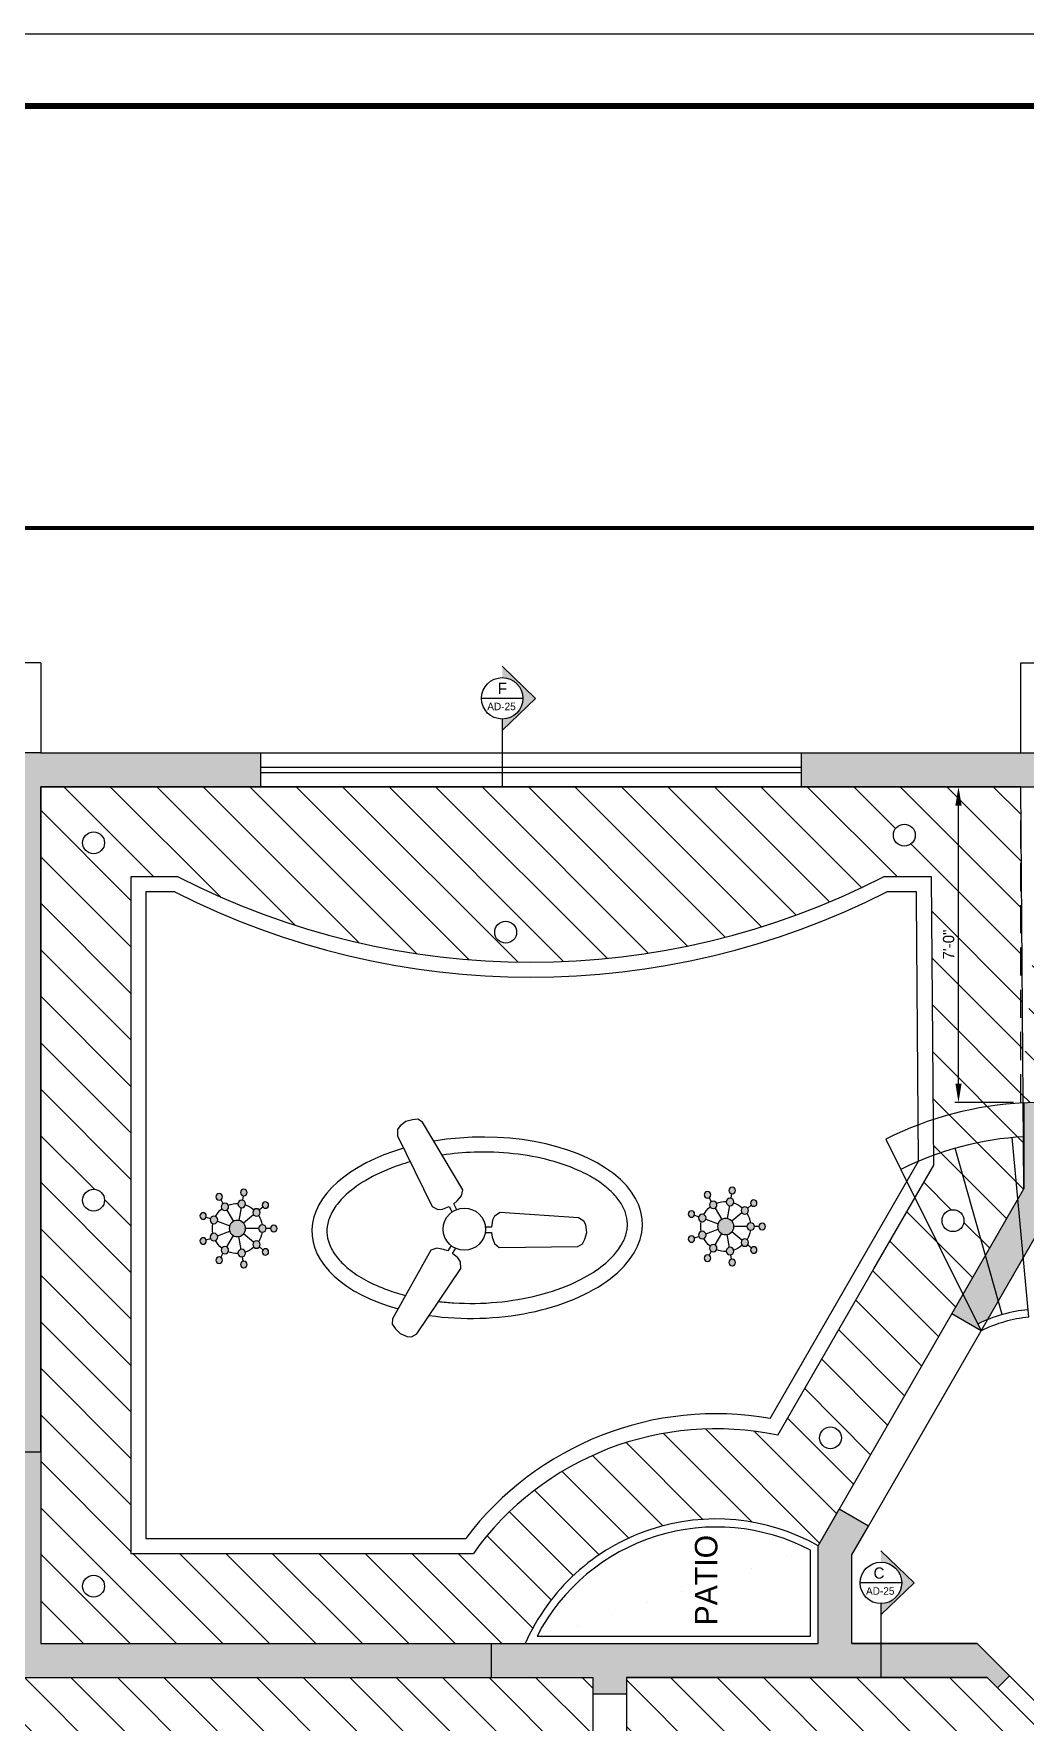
# Model space of a CAD drawing. Extents: x 10753 to 18704, y -5361 to 1140.
# Drawn here: x 13113.4 to 13377.5, y -234.4 to 214.9 of the extents above; entities that cross this region are included whole.
import ezdxf

# ---------------------------------------------------------------- set-up
doc = ezdxf.new("R2010")
doc.units = 0
doc.header["$LTSCALE"] = 30
doc.header["$MEASUREMENT"] = 0
doc.header["$PDMODE"] = 3
doc.linetypes.add('HIDDEN', pattern=[0.375, 0.25, -0.125])
doc.layers.get('0').update_dxf_attribs({"linetype": 'CONTINUOUS'})
doc.layers.get('DEFPOINTS').update_dxf_attribs({"linetype": 'CONTINUOUS'})
for name, color, linetype in [('ceiling layer', 200, 'CONTINUOUS'), ('CEILING SECTION', 33, 'CONTINUOUS'), ('CHANDLIER', 3, 'CONTINUOUS'), ('DIM', 6, 'CONTINUOUS'), ('DOOR', 4, 'CONTINUOUS'), ('DW', 60, 'CONTINUOUS'), ('FANS', 6, 'CONTINUOUS'), ('SEAL', 1, 'CONTINUOUS'), ('stairs terrace', 1, 'CONTINUOUS'), ('WALL', 2, 'CONTINUOUS'), ('Walls Hatch', 51, 'CONTINUOUS'), ('WINDOW', 5, 'CONTINUOUS'), ('WL', 9, 'CONTINUOUS')]:
    doc.layers.add(name, color=color, linetype=linetype)
doc.styles.add('EE', font='eurr____.ttf')
doc.styles.get("Standard").update_dxf_attribs({"font": 'stylu.ttf', "height": 3})
doc.dimstyles.new('D1', dxfattribs={"dimtxt": 6, "dimasz": 5, "dimexe": 1, "dimexo": 2, "dimgap": 1, "dimtad": 1, "dimdec": 4, "dimzin": 3, "dimdsep": 46, "dimlunit": 4, "dimtxsty": 'Standard', "dimcen": 3, "dimclrd": 7, "dimclre": 7, "dimclrt": 2, "dimadec": 0, "dimazin": 0, "dimtfac": 1, "dimtdec": 4, "dimtofl": 0, "dimtmove": 2, "dimatfit": 3, "dimfxl": 1, "dimfrac": 2, "dimtolj": 1, "dimtzin": 1, "dimarcsym": 0})
pattern_1 = [(135, (-10819.597, 295.757), (-6.1871843, -6.1871843), [])]

# ---------------------------------------------------------------- blocks, each defined once
blk = doc.blocks.new('*D429')
at = {"layer": 'DEFPOINTS', "color": 0, "transparency": 16777216}
for p in [(13359.69, 14.52), (13359.69, 14.52), (13376.3, -69.48)]:
    blk.add_point(p, dxfattribs=at)
at = {"layer": 'DIM', "color": 7, "lineweight": -2, "transparency": 16777216}
for p, q in [((13357.69, 14.52), (13358.69, 14.52)), ((13359.69, -64.48), (13359.69, 9.52)), ((13374.3, -69.48), (13358.69, -69.48))]:
    blk.add_line(p, q, dxfattribs=at)
at = {"layer": 'DIM', "color": 7, "transparency": 16777216}
for points in [[(13358.86, 9.52), (13360.53, 9.52), (13359.69, 14.52)], [(13358.86, -64.48), (13360.53, -64.48), (13359.69, -69.48)]]:
    blk.add_solid(points, dxfattribs=at)
at = {"layer": 'DIM', "color": 2, "transparency": 16777216, "insert": (13357.07, -27.48), "char_height": 3, "attachment_point": 5, "rotation": 90}
blk.add_mtext('\\A1;7\'-0"', dxfattribs=at)
blk = doc.blocks.new('WINDOW')
for p, q in [((12, 0), (0, 0)), ((12, -3.75), (0, -3.75)), ((12, -5.25), (0, -5.25)), ((12, -9), (0, -9))]:
    blk.add_line(p, q)
blk = doc.blocks.new('11PFAN01')
at = {"color": 0, "linetype": 'ByBlock'}
for p, q in [((-4.48, 16.8), (-5.46, 16.37)), ((-3.51, 16.82), (-4.48, 16.8)), ((-2.75, 16.71), (-3.51, 16.82)), ((-5.91, 15.96), (-6.12, 15.11)), ((-6.12, 15.11), (-3.7, 4.21)), ((-5.46, 16.37), (-5.91, 15.96)), ((-2.22, 16.16), (-2.75, 16.71)), ((1.1, 5.49), (-2.22, 16.16)), ((0.72, 4.68), (1.1, 5.49)), ((-3.7, 4.21), (-2.99, 3.61)), ((-2.99, 3.61), (-2.34, 3.48)), ((-2.34, 3.48), (-1.35, 3.61)), ((-1.35, 3.61), (-1.1, 2.73)), ((-0.62, 3.82), (-0.05, 4.13)), ((-0.38, 2.93), (-0.62, 3.82)), ((-0.05, 4.13), (0.72, 4.68)), ((4.18, 0.28), (3.8, -0.63)), ((4.62, 0.78), (4.18, 0.28)), ((5.49, 1.1), (4.62, 0.78)), ((16.15, -2.26), (5.49, 1.1)), ((-5.31, -1.8), (-12.89, -10)), ((-4.41, -1.72), (-5.31, -1.8)), ((-3.55, -2.11), (-4.41, -1.72)), ((-3, -2.45), (-3.55, -2.11)), ((-2.34, -1.8), (-3, -2.45)), ((-2.45, -2.98), (-1.82, -2.32)), ((2.73, -1.13), (3.62, -1.37)), ((3.8, -0.63), (2.92, -0.41)), ((3.62, -1.37), (3.6, -2.02)), ((3.6, -2.02), (3.69, -2.96)), ((16.78, -2.86), (16.15, -2.26)), ((-1.84, -3.76), (-2.45, -2.98)), ((-1.63, -4.39), (-1.84, -3.76)), ((-1.79, -5.31), (-1.63, -4.39)), ((3.69, -2.96), (4.21, -3.7)), ((4.21, -3.7), (15.11, -6.16)), ((16.32, -5.37), (16.79, -4.52)), ((16.9, -3.46), (16.78, -2.86)), ((16.79, -4.52), (16.9, -3.46)), ((-10.03, -12.86), (-1.79, -5.31)), ((15.11, -6.16), (15.85, -5.98)), ((15.85, -5.98), (16.32, -5.37)), ((-12.89, -10), (-13.1, -10.74)), ((-13.1, -10.74), (-12.81, -11.44)), ((-12.81, -11.44), (-12.31, -12.28)), ((-12.31, -12.28), (-11.45, -12.91)), ((-11.45, -12.91), (-10.87, -13.1)), ((-10.87, -13.1), (-10.03, -12.86))]:
    blk.add_line(p, q, dxfattribs=at)
blk.add_circle((0, 0), 3, dxfattribs=at)
blk = doc.blocks.new('CHAND')
h = blk.add_hatch(color=256)
h.paths.add_polyline_path([(-0.52, 5.79, 1), (0.52, 5.79, 1)])
h.paths.add_polyline_path([(-0.6, 3.96, 1), (0.6, 3.96, 1)])
h.paths.add_polyline_path([(-1.29, 0, 1), (1.29, 0, 1)])
h = blk.add_hatch(color=256)
h.paths.add_polyline_path([(4.24, 4.44, 1), (3.21, 4.44, 1)])
h.paths.add_polyline_path([(5.19, 1.01, 1), (6.22, 1.01, 1)])
h.paths.add_polyline_path([(4.5, -2.9, 1), (5.53, -2.9, 1)])
h.paths.add_polyline_path([(2.5, -5.44, 1), (1.46, -5.44, 1)])
h.paths.add_polyline_path([(-3.21, 4.44, 1), (-4.24, 4.44, 1)])
h.paths.add_polyline_path([(-6.22, 1.01, 1), (-5.19, 1.01, 1)])
h.paths.add_polyline_path([(-5.53, -2.9, 1), (-4.5, -2.9, 1)])
h.paths.add_polyline_path([(-2.5, -5.44, 1), (-1.46, -5.44, 1)])
h = blk.add_hatch(color=256)
h.paths.add_polyline_path([(3.14, 3.03, 1), (1.95, 3.03, 1)])
h.paths.add_polyline_path([(4.49, 0.69, 1), (3.3, 0.69, 1)])
h.paths.add_polyline_path([(4.02, -1.98, 1), (2.83, -1.98, 1)])
h.paths.add_polyline_path([(1.95, -3.72, 1), (0.76, -3.72, 1)])
h.paths.add_polyline_path([(-0.76, -3.72, 1), (-1.95, -3.72, 1)])
h.paths.add_polyline_path([(-2.83, -1.98, 1), (-4.02, -1.98, 1)])
h.paths.add_polyline_path([(-3.3, 0.69, 1), (-4.49, 0.69, 1)])
h.paths.add_polyline_path([(-1.95, 3.03, 1), (-3.14, 3.03, 1)])
for p, q in [((-3.39, 4.04), (-2.93, 3.49)), ((0, 5.28), (0, 4.55)), ((0, 3.36), (0, 1.29)), ((3.39, 4.04), (2.93, 3.49)), ((-5.19, 0.92), (-4.48, 0.79)), ((-3.31, 0.58), (-1.27, 0.22)), ((-2.16, 2.57), (-0.83, 0.99)), ((2.16, 2.57), (0.83, 0.99)), ((3.31, 0.58), (1.27, 0.22)), ((5.19, 0.92), (4.48, 0.79)), ((-4.57, -2.64), (-3.94, -2.28)), ((-2.91, -1.68), (-1.11, -0.64)), ((-1.15, -3.16), (-0.44, -1.21)), ((1.15, -3.16), (0.44, -1.21)), ((2.91, -1.68), (1.11, -0.64)), ((4.57, -2.64), (3.94, -2.28)), ((-1.8, -4.96), (-1.56, -4.28)), ((1.8, -4.96), (1.56, -4.28))]:
    blk.add_line(p, q)
for centre, radius in [((0, 5.79), 0.517), ((-3.72, 4.44), 0.517), ((-2.54, 3.03), 0.596), ((0, 3.96), 0.596), ((2.54, 3.03), 0.596), ((3.72, 4.44), 0.517), ((-5.7, 1.01), 0.517), ((-3.89, 0.69), 0.596), ((0, 0), 1.29), ((3.89, 0.69), 0.596), ((5.7, 1.01), 0.517), ((-5.02, -2.9), 0.517), ((-3.43, -1.98), 0.596), ((3.43, -1.98), 0.596), ((5.02, -2.9), 0.517), ((-1.98, -5.44), 0.517), ((-1.35, -3.72), 0.596), ((1.35, -3.72), 0.596), ((1.98, -5.44), 0.517)]:
    blk.add_circle(centre, radius)
for start, end in [(98.6446, 121.3554), (58.6446, 81.3554), (178.6446, 201.3554), (138.6446, 161.3554), (18.6446, 41.3554), (338.6446, 1.3554), (218.6446, 241.3554), (298.6446, 321.3554), (258.6446, 281.3554)]:
    blk.add_arc((0, 0), 3.96, start, end)

msp = doc.modelspace()

# ---------------------------------------------------------------- hatches: boundary and pattern name
at = {"layer": 'ceiling layer'}
h = msp.add_hatch(dxfattribs=at)
h.set_pattern_fill('ANSI31', color=200, scale=70, angle=90)
h.set_pattern_definition(pattern_1)
h.paths.add_polyline_path([(13458.77601, -110.34204), (13462.77689, -106.34116)], flags=16)
h.paths.add_polyline_path([(13459.59491, -103.15918), (13462.77689, -106.34116)], flags=16)
h.paths.add_polyline_path([(13453.93805, -103.15918), (13459.59491, -103.15918)], flags=16)
h.paths.add_polyline_path([(13430.61815, -83.34557), (13435.19972, -78.76399)], flags=16)
h.paths.add_polyline_path([(13438.3817, -81.94598), (13435.19972, -78.76399)], flags=16)
h.paths.add_polyline_path([(13438.3817, -81.94598), (13438.3817, -87.60283)], flags=16)
edge = h.paths.add_edge_path(flags=16)
edge.add_line((13403.30219, 20.51836), (13403.30219, -53.58219))
edge.add_arc((13381.85419, -162.19367), 110.70894, 48.7335684, 78.8292643, ccw=False)
edge.add_line((13454.87353, -78.97922), (13462.37018, -86.13547))
edge.add_arc((13381.38983, -162.61745), 111.38811, 14.0999987, 43.3636252, ccw=False)
edge.add_line((13489.42204, -135.48164), (13607.30219, -135.48164))
edge.add_line((13607.30219, -135.48164), (13607.30219, 20.51836))
edge.add_line((13607.30219, 20.51836), (13403.30219, 20.51836))
edge = h.paths.add_edge_path()
edge.add_line((13625.30219, 38.51836), (13385.30219, 38.51836))
edge.add_line((13625.30219, -153.48164), (13625.30219, 38.51836))
edge.add_line((13474.33001, -153.48164), (13625.30219, -153.48164))
edge.add_arc((13381.38983, -162.61745), 93.38811, 5.614013, 34.0395608)
edge.add_line((13438.3817, -87.60283), (13453.93805, -103.15918))
edge.add_arc((13381.85419, -162.19367), 92.70894, 58.2650933, 87.8701569)
edge.add_arc((13381.76651, -162.48164), 93, 58.3124747, 93.3626138)
edge.add_line((13385.30219, 38.51836), (13385.30219, -69.48164))
h = msp.add_hatch(dxfattribs=at)
h.set_pattern_fill('ANSI31', color=200, scale=70, angle=90)
h.set_pattern_definition(pattern_1)
edge = h.paths.add_edge_path(flags=16)
edge.add_arc((13239.12018, -24.18813), 2.91378, 0, 360)
edge = h.paths.add_edge_path(flags=16)
edge.add_arc((13345.27104, 1.65372), 2.91378, 0, 360)
edge = h.paths.add_edge_path(flags=16)
edge.add_arc((13358.23361, -100.93213), 2.91378, 0, 360)
edge = h.paths.add_edge_path(flags=16)
edge.add_arc((13325.59566, -158.74083), 2.91378, 0, 360)
edge = h.paths.add_edge_path(flags=16)
edge.add_arc((13129.37086, -198.21278), 2.91378, 0, 360)
edge = h.paths.add_edge_path(flags=16)
edge.add_arc((13129.37086, -95.50775), 2.91378, 0, 360)
edge = h.paths.add_edge_path(flags=16)
edge.add_arc((13129.37086, -0.40549), 2.91378, 0, 360)
edge = h.paths.add_edge_path()
edge.add_line((13376.30219, 14.51836), (13115.30219, 14.51836))
edge.add_line((13115.30219, 14.51836), (13115.30219, -213.48164))
edge.add_line((13115.30219, -213.48164), (13244.30219, -213.48164))
edge.add_arc((13295.08567, -235.78721), 55.46621, 60.6142897, 156.2875283, ccw=False)
edge.add_line((13322.30219, -187.45749), (13357.92571, -125.75576))
edge.add_line((13357.92571, -125.75576), (13377.13252, -92.48859))
edge.add_line((13377.13252, -92.48859), (13376.30219, 14.51836))
edge = h.paths.add_edge_path(flags=16)
edge.add_arc((13245.80219, 173.6996), 205.83711, 242.8648281, 297.1351719)
edge.add_line((13339.68271, -9.48164), (13352.4877, -9.48164))
edge.add_line((13352.4877, -9.48164), (13353.08257, -86.14432))
edge.add_line((13353.08257, -86.14432), (13337.1411, -113.75576))
edge.add_line((13337.1411, -113.75576), (13311.56828, -158.04917))
edge.add_arc((13295.08567, -235.78721), 79.46621, 78.0290024, 144.3587844)
edge.add_line((13230.50493, -189.48164), (13139.30219, -189.48164))
edge.add_line((13139.30219, -189.48164), (13139.30219, -9.48164))
edge.add_line((13139.30219, -9.48164), (13151.92168, -9.48164))
h = msp.add_hatch(dxfattribs=at)
h.set_pattern_fill('ANSI31', color=200, scale=70, angle=90)
h.set_pattern_definition(pattern_1)
h.paths.add_polyline_path([(13106.30219, -414.48164), (13106.30219, -222.48164), (13262.30219, -222.48164), (13262.30219, -414.48164)])
edge = h.paths.add_edge_path(flags=16)
edge.add_arc((13184.16931, -58.67614), 193.82308, 252.0600955, 287.9399045)
edge.add_spline(control_points=[(13243.87056, -243.07556), (13243.84998, -257.51898), (13231.5862, -313.12496), (13237.8434, -360.91886), (13243.87056, -394.21192)], knot_values=[21.267253916, 21.267253916, 21.267253916, 21.267253916, 63.840362941, 168.350162422, 168.350162422, 168.350162422, 168.350162422], degree=3, periodic=0)
edge.add_arc((13184.16931, -578.61135), 193.82308, 72.0600955, 107.9399045)
edge.add_spline(control_points=[(13124.46806, -394.21192), (13130.25101, -363.00031), (13136.51517, -315.76684), (13124.5, -256.86622), (13124.46806, -243.07556)], knot_values=[21.727465826, 21.727465826, 21.727465826, 21.727465826, 121.64543659, 168.391365552, 168.391365552, 168.391365552, 168.391365552], degree=3, periodic=0)
h = msp.add_hatch(dxfattribs=at)
h.set_pattern_fill('ANSI31', color=200, scale=70, angle=90)
h.set_pattern_definition([(135, (13453.3046, -11628.711), (-6.187184, -6.187184), [])])
edge = h.paths.add_edge_path(flags=16)
edge.add_spline(control_points=[(13340.57097, -402.46491), (13342.46561, -402.46491), (13344.35933, -402.2343), (13348.05477, -401.33929), (13349.85583, -400.67625), (13353.31539, -398.97756), (13354.97458, -397.94274), (13358.14076, -395.556), (13359.64845, -394.20406), (13364.18935, -389.48301), (13366.95698, -385.60074), (13371.84938, -376.78064), (13373.97264, -371.83862), (13377.53851, -361.14371), (13378.9795, -355.39082), (13381.12858, -343.38163), (13381.83598, -337.12616), (13382.48701, -324.4602), (13382.43048, -318.05067), (13381.5558, -305.43745), (13380.73788, -299.23471), (13378.37435, -287.37956), (13376.82955, -281.72791), (13373.06361, -271.27629), (13370.84426, -266.47603), (13365.76072, -257.97287), (13362.89737, -254.26462), (13357.73148, -249.38044), (13355.64244, -247.78104), (13351.20456, -245.19178), (13348.85261, -244.20389), (13343.97617, -242.97821), (13341.45409, -242.74565), (13336.45512, -243.08877), (13333.98477, -243.66242), (13329.2735, -245.50872), (13327.03154, -246.7767), (13322.81746, -249.87159), (13320.84248, -251.69829), (13317.14539, -255.82518), (13315.42242, -258.12635), (13311.00952, -265.04022), (13308.56863, -270.09013), (13304.45458, -281.18384), (13302.78401, -287.22828), (13300.27677, -299.94523), (13299.44121, -306.61664), (13298.64565, -320.16258), (13298.68591, -327.03578), (13299.64053, -340.54153), (13300.55455, -347.17275), (13303.21342, -359.77279), (13304.95704, -365.74056), (13309.21175, -376.65102), (13311.72012, -381.59471), (13316.7647, -389.10267), (13319.14104, -391.95593), (13323.75201, -396.22853), (13325.89827, -397.82667), (13330.45897, -400.37997), (13332.87673, -401.33258), (13337.08375, -402.26979), (13338.82706, -402.46491), (13340.57097, -402.46491)], knot_values=[0, 0, 0, 0, 0.115633215, 0.115633215, 0.231266429, 0.231266429, 0.346899644, 0.346899644, 0.462532859, 0.462532859, 0.712906186, 0.712906186, 0.963279514, 0.963279514, 1.213652841, 1.213652841, 1.464026169, 1.464026169, 1.714399496, 1.714399496, 1.964772823, 1.964772823, 2.215146151, 2.215146151, 2.465519478, 2.465519478, 2.715892806, 2.715892806, 2.868761544, 2.868761544, 3.021630282, 3.021630282, 3.17449902, 3.17449902, 3.327367758, 3.327367758, 3.480236497, 3.480236497, 3.633105235, 3.633105235, 3.785973973, 3.785973973, 4.054160259, 4.054160259, 4.322346544, 4.322346544, 4.59053283, 4.59053283, 4.858719116, 4.858719116, 5.126905402, 5.126905402, 5.395091687, 5.395091687, 5.663277973, 5.663277973, 5.865009702, 5.865009702, 6.020880334, 6.020880334, 6.176750966, 6.176750966, 6.283185307, 6.283185307, 6.283185307, 6.283185307], degree=3, periodic=0)
h.paths.add_polyline_path([(13271.30219, -222.48164), (13271.30219, -414.48164), (13415.30219, -414.48164), (13415.30219, -270.48164), (13367.30219, -222.48164)])
at = {"layer": 'CEILING SECTION'}
h = msp.add_hatch(color=256, dxfattribs=at)
h.dxf.hatch_style = 1
h.paths.add_polyline_path([(13239.49955, 45.29949), (13238.18695, 45.29949), (13238.18685, 43.56222, -1), (13238.18685, 32.52338), (13238.18685, 29.52338), (13247.04245, 38.0428)])
h.paths.add_polyline_path([(13238.18702, 46.56222), (13238.18695, 45.29949), (13239.49955, 45.29949)])
h = msp.add_hatch(color=256, dxfattribs=at)
h.dxf.hatch_style = 1
h.paths.add_polyline_path([(13340.359, -190.07506), (13339.04639, -190.07506), (13339.0463, -191.81233, -1), (13339.0463, -202.85118), (13339.0463, -205.85118), (13347.90189, -197.33175)])
h.paths.add_polyline_path([(13339.04647, -188.81233), (13339.04639, -190.07506), (13340.359, -190.07506)])
at = {"layer": 'Walls Hatch', "linetype": 'Continuous'}
h = msp.add_hatch(color=51, dxfattribs=at)
h.dxf.hatch_style = 1
h.paths.add_polyline_path([(13019.30219, 47.51836), (13005.20386, 47.51836), (13005.20386, 38.51836), (13019.30219, 38.51836)])
h.paths.add_polyline_path([(12859.25982, 47.51836), (12812.30219, 47.51836), (12812.30219, -16.98164), (12821.30219, -16.98164), (12821.30219, 38.51836), (12855.58791, 38.51836), (12859.25982, 38.51836)])
h.paths.add_polyline_path([(12821.30219, -73.98164), (12882.80219, -73.98164), (12882.80219, -69.48164), (12821.30219, -69.48164), (12821.30219, -64.98164), (12812.30219, -64.98164), (12812.30219, -166.98164), (12821.30219, -166.98164), (12821.30219, -164.73164), (12821.30219, -162.48164), (13026.80219, -162.48164), (13026.80219, -166.98164), (13035.80219, -166.98164), (13035.80219, -162.48164), (13059.80219, -162.48164), (13059.80219, -153.48164), (12926.30219, -153.48164), (12926.30219, -126.48164), (12917.30219, -126.48164), (12917.30219, -153.48164), (12821.30219, -153.48164)])
h.paths.add_polyline_path([(12926.30219, 38.51836), (13005.20386, 38.51836), (13005.20386, 47.51836), (12859.25982, 47.51836), (12859.25982, 38.51836), (12917.30219, 38.51836), (12917.30219, -69.48164), (12912.80219, -69.48164), (12912.80219, -73.98164), (12917.30219, -73.98164), (12917.30219, -78.48164), (12926.30219, -78.48164)])
h.paths.add_polyline_path([(13115.30219, 14.51836), (13173.80219, 14.51836), (13173.80219, 23.51836), (13115.30219, 23.51836), (13106.30219, 23.51836), (13106.30219, -153.48164), (13101.80219, -153.48164), (13101.80219, -162.48164), (13106.30219, -162.48164), (13115.30219, -162.48164)])
h.paths.add_polyline_path([(13035.80219, -234.48164), (13040.30219, -234.48164), (13040.30219, -225.48164), (13035.80219, -225.48164), (13035.80219, -208.98164), (13026.80219, -208.98164), (13026.80219, -318.48164), (12941.30219, -318.48164), (12941.30219, -327.48164), (12977.30219, -327.48164), (12977.30219, -414.48164), (12917.30219, -414.48164), (12917.30219, -387.48164), (12912.80219, -387.48164), (12912.80219, -414.48164), (12878.51648, -414.48164), (12862.88955, -414.48164), (12862.88949, -423.48164), (12986.30219, -423.48164), (12986.30219, -414.48164), (12981.80219, -414.48164), (12981.80219, -327.48164), (13077.55774, -327.48164), (13077.55774, -318.48164), (13035.80219, -318.48164)])
h.paths.add_polyline_path([(13106.30219, -225.48164), (13085.2541, -225.48164), (13085.2541, -233.83786), (13085.2541, -234.48164), (13101.80219, -234.48164), (13101.80219, -318.48164), (13077.90797, -318.48164), (13077.55774, -318.81857), (13077.55774, -327.48164), (13101.80219, -327.48164), (13101.80219, -351.48164), (13106.30219, -351.48164)])
h.paths.add_polyline_path([(13085.2541, -225.48164), (13082.30219, -225.48164), (13082.30219, -234.48164), (13085.2541, -234.48164), (13085.2541, -233.83786)], flags=17)
h.paths.add_polyline_path([(12911.30219, -318.48164), (12821.30219, -318.48164), (12821.30219, -250.98164), (12812.30219, -250.98164), (12812.30219, -348.48164), (12821.30219, -348.48164), (12821.30219, -327.48164), (12911.30219, -327.48164)])
h = msp.add_hatch(color=51, dxfattribs=at)
h.dxf.hatch_style = 1
h.paths.add_polyline_path([(13385.30219, 23.51836), (13317.80219, 23.51836), (13317.80219, 14.51836), (13376.30219, 14.51836), (13385.30219, 14.51836)])
h = msp.add_hatch(color=51, dxfattribs=at)
h.dxf.hatch_style = 1
h.paths.add_polyline_path([(13377.13252, -69.59716), (13377.13252, -92.48859), (13375.53681, -95.25243), (13376.97408, -110.76301), (13386.13252, -94.90013), (13386.13252, -78.59518, -0.399063942), (13465.76651, -162.48164), (13478.30219, -162.48164), (13478.30219, -153.48164), (13474.33001, -153.48164, 0.124669789), (13458.77601, -110.34204), (13462.77689, -106.34116), (13459.59491, -103.15918), (13453.93805, -103.15918), (13438.3817, -87.60283), (13438.3817, -81.94598), (13435.19972, -78.76399), (13430.61815, -83.34557, 0.151876917)])
h.paths.add_polyline_path([(13375.53681, -95.25243), (13366.8963, -110.21824), (13370.32703, -122.27603), (13376.97408, -110.76301)])
h.paths.add_polyline_path([(13366.8963, -110.21824), (13360.90751, -120.59112), (13364.82846, -128.46543, -0.018810037), (13367.43304, -127.28858), (13370.32703, -122.27603)])
h.paths.add_polyline_path([(13360.90751, -120.59112), (13357.92571, -125.75576), (13365.71993, -130.25576)])
h = msp.add_hatch(color=51, dxfattribs=at)
h.dxf.hatch_style = 1
h.paths.add_polyline_path([(13364.66615, -213.48164), (13339.0463, -213.48164), (13339.0463, -222.48164), (13367.30219, -222.48164), (13370.08899, -225.26843), (13373.27097, -222.08645)])
h.paths.add_polyline_path([(13235.30219, -213.48164), (13115.30219, -213.48164), (13115.30219, -162.48164), (13106.30219, -162.48164), (13106.30219, -222.48164), (13235.30219, -222.48164)])
h = msp.add_hatch(color=51, dxfattribs=at)
h.dxf.hatch_style = 1
h.paths.add_polyline_path([(13307.30219, -414.48164), (13271.30219, -414.48164), (13271.30219, -262.98164), (13262.30219, -262.98164), (13262.30219, -414.48164), (13206.80219, -414.48164), (13206.80219, -423.48164), (13307.30219, -423.48164)])
h.paths.add_polyline_path([(13271.30219, -222.48164), (13339.0463, -222.48164), (13339.0463, -213.48164), (13331.30219, -213.48164), (13331.30219, -189.86904), (13335.71993, -182.21728), (13327.92571, -177.71728), (13322.30219, -187.45749), (13322.30219, -213.48164), (13235.30219, -213.48164), (13235.30219, -222.48164), (13262.30219, -222.48164), (13262.30219, -226.98164), (13271.30219, -226.98164)])

# ---------------------------------------------------------------- linework, layer by layer
at = {"layer": 'ceiling layer'}
for q in [(13238.18685, 30.52338), (13238.18685, 29.52338)]:
    msp.add_line((13238.18685, 32.52338), q, dxfattribs=at)
at = {"layer": 'ceiling layer', "color": 161}
for p, q in [((13376.30219, 14.51836), (13115.30219, 14.51836)), ((13115.30219, 14.51836), (13115.30219, -213.48164)), ((13377.13252, -92.48859), (13376.30219, 14.51836)), ((13376.30219, -9.48164), (13376.29627, -9.48164)), ((13357.92571, -125.75576), (13377.13252, -92.48859)), ((13115.30219, -162.48164), (13115.30219, -213.48164)), ((13331.30219, -189.86904), (13335.71993, -182.21728)), ((13331.30219, -213.48164), (13331.30219, -189.86904)), ((13115.30219, -213.48164), (13244.30219, -213.48164)), ((13364.66615, -213.48164), (13331.30219, -213.48164)), ((13373.27097, -222.08645), (13364.66615, -213.48164)), ((13367.30219, -222.48164), (13271.30219, -222.48164))]:
    msp.add_line(p, q, dxfattribs=at)
at = {"layer": 'ceiling layer', "color": 200}
for p, q in [((13151.92168, -9.48164), (13139.30219, -9.48164)), ((13139.30219, -9.48164), (13139.30219, -189.48164)), ((13352.4877, -9.48164), (13339.68271, -9.48164)), ((13353.08257, -86.14432), (13352.4877, -9.48164)), ((13150.96128, -13.48164), (13143.30219, -13.48164)), ((13143.30219, -13.48164), (13143.30219, -15.48164)), ((13143.30219, -15.48164), (13143.30219, -185.48164)), ((13143.30219, -15.48164), (13143.30219, -185.48164)), ((13348.51862, -13.48164), (13340.6431, -13.48164)), ((13348.53414, -15.48164), (13348.51862, -13.48164)), ((13349.07438, -85.10448), (13348.53414, -15.48164)), ((13333.67699, -111.75576), (13349.07424, -85.08695)), ((13337.1411, -113.75576), (13353.08257, -86.14432)), ((13309.5296, -153.58027), (13333.67699, -111.75576)), ((13311.56828, -158.04917), (13337.1411, -113.75576)), ((13322.30219, -187.45749), (13357.92571, -125.75576)), ((13335.71993, -182.21728), (13365.71993, -130.25576)), ((13143.30219, -185.48164), (13228.48269, -185.48164)), ((13139.30219, -189.48164), (13230.50493, -189.48164)), ((13271.30219, -222.48164), (13271.30219, -414.48164)), ((13415.30219, -270.48164), (13367.30219, -222.48164)), ((13373.27097, -222.08645), (13415.69738, -264.51286))]:
    msp.add_line(p, q, dxfattribs=at)
msp.add_lwpolyline([(13106.30219, -414.48164), (13106.30219, -222.48164), (13262.30219, -222.48164), (13262.30219, -414.48164)], close=True, dxfattribs=at)
for centre, radius, start, end in [((13245.80219, 173.6996), 205.83711, 242.8648281, 297.1351719), ((13245.80219, 173.6996), 209.83711, 243.1295986, 296.8704014), ((13295.08567, -235.78721), 83.46621, 80.0347302, 142.9360624), ((13295.08567, -235.78721), 79.46621, 78.0290024, 144.3587844), ((13295.08567, -235.78721), 55.46621, 60.6142897, 156.2875283)]:
    msp.add_arc(centre, radius, start, end, dxfattribs=at)
for start_param, end_param in [(4.401299668, 8.102521483), (2.015840689, 4.197191381)]:
    msp.add_ellipse((13231.51514, -102.82808), major_axis=(44.00371, 1.31173), ratio=0.547584853, start_param=start_param, end_param=end_param, dxfattribs=at)
for points, knots in [([(13213.70603, -85.29404), (13212.72477, -85.56996), (13211.7641, -85.86599), (13207.8457, -87.18419), (13205.10882, -88.38055), (13200.31956, -91.04247), (13198.26896, -92.50807), (13195.39324, -95.15851), (13194.3898, -96.32065), (13192.84349, -98.61609), (13192.30005, -99.747), (13191.618, -101.93886), (13191.47548, -103.00007), (13191.54592, -105.10763), (13191.75913, -106.15915), (13192.58759, -108.30811), (13193.20672, -109.40546), (13194.90622, -111.60469), (13195.98693, -112.70419), (13198.6023, -114.82227), (13200.1361, -115.84004), (13203.60216, -117.72104), (13205.5339, -118.58423), (13209.16116, -119.90117), (13210.78296, -120.40283), (13212.47274, -120.84143)], [1.998168739, 1.998168739, 1.998168739, 1.998168739, 2.076977911, 2.076977911, 2.327885163, 2.327885163, 2.578792415, 2.578792415, 2.767051918, 2.767051918, 2.955311421, 2.955311421, 3.143570924, 3.143570924, 3.331830427, 3.331830427, 3.52008993, 3.52008993, 3.708349432, 3.708349432, 3.896608935, 3.896608935, 4.084868438, 4.084868438, 4.223112652, 4.223112652, 4.223112652, 4.223112652]), ([(13271.52062, -101.63553), (13271.49317, -100.71471), (13271.32944, -99.7966), (13270.70168, -97.92809), (13270.23552, -96.97732), (13268.95888, -95.05933), (13268.14778, -94.09341), (13266.17207, -92.19833), (13265.00784, -91.26989), (13262.35094, -89.50386), (13260.85864, -88.66641), (13256.73187, -86.72068), (13253.90876, -85.70245), (13247.80424, -84.08369), (13244.52353, -83.48283), (13237.73634, -82.75285), (13234.23032, -82.62359), (13227.85996, -82.82873), (13224.99295, -83.08458), (13222.19944, -83.49593)], [0, 0, 0, 0, 0.16448833, 0.16448833, 0.32897666, 0.32897666, 0.49346499, 0.49346499, 0.65795332, 0.65795332, 0.82244165, 0.82244165, 1.073348902, 1.073348902, 1.324256154, 1.324256154, 1.575163406, 1.575163406, 1.781339696, 1.781339696, 1.781339696, 1.781339696]), ([(13221.22668, -122.46219), (13222.56085, -122.61869), (13223.91371, -122.739), (13229.06639, -123.05174), (13232.94218, -122.9926), (13240.54661, -122.30018), (13244.27455, -121.66684), (13251.2702, -119.88859), (13254.53703, -118.74338), (13259.83679, -116.29531), (13261.98478, -115.053), (13265.64789, -112.41571), (13267.16125, -111.02141), (13269.24095, -108.53526), (13269.94342, -107.44633), (13270.95917, -105.32222), (13271.27435, -104.28854), (13271.505, -102.7264), (13271.53686, -102.18019), (13271.52062, -101.63553)], [4.44920573, 4.44920573, 4.44920573, 4.44920573, 4.548301105, 4.548301105, 4.82347427, 4.82347427, 5.098647434, 5.098647434, 5.373820598, 5.373820598, 5.602101383, 5.602101383, 5.830382169, 5.830382169, 6.008136263, 6.008136263, 6.185890358, 6.185890358, 6.283185307, 6.283185307, 6.283185307, 6.283185307])]:
    msp.add_open_spline(points, degree=3, knots=knots, dxfattribs=at)
at = {"layer": 'CEILING SECTION'}
for p, q in [((13238.18702, 46.56222), (13247.04245, 38.0428)), ((13243.70628, 38.0428), (13232.66743, 38.0428)), ((13238.18685, 29.52338), (13247.04245, 38.0428)), ((13238.18685, 29.52338), (13238.18685, 14.51836)), ((13339.04647, -188.81233), (13347.90189, -197.33175)), ((13344.56572, -197.33175), (13333.52687, -197.33175)), ((13339.0463, -205.85118), (13347.90189, -197.33175)), ((13339.0463, -202.85118), (13339.0463, -204.85118)), ((13339.0463, -202.85118), (13339.0463, -205.85118)), ((13339.0463, -202.85118), (13339.0463, -222.48164))]:
    msp.add_line(p, q, dxfattribs=at)
for centre in [(13238.18685, 38.0428), (13339.0463, -197.33175)]:
    msp.add_circle(centre, 5.51942, dxfattribs=at)
at = {"layer": 'DIM', "linetype": 'HIDDEN'}
msp.add_line((13376.30219, -69.48164), (13376.30219, 14.51836), dxfattribs=at)
at = {"layer": 'DOOR'}
for p, q in [((13320.30219, -211.48164), (13320.30219, -188.64981)), ((13247.48636, -211.48164), (13320.30219, -211.48164))]:
    msp.add_line(p, q, dxfattribs=at)
msp.add_arc((13295.23992, -236.24952), 53.79452, 62.2322309, 152.5860154, dxfattribs=at)
at = {"layer": 'DW', "color": 2}
for centre in [(13345.27104, 1.65372), (13129.37086, -0.40549), (13239.12018, -24.18813), (13129.37086, -95.50775), (13358.23361, -100.93213), (13325.59566, -158.74083), (13129.37086, -198.21278)]:
    msp.add_circle(centre, 2.91378, dxfattribs=at)
at = {"layer": 'SEAL', "color": 1}
msp.add_lwpolyline([(13963.95287, 214.87935), (13963.95287, -631.72694), (12702.95985, -631.72694), (12702.95985, 214.87935)], close=True, dxfattribs=at)
at = {"layer": 'stairs terrace'}
for p, q in [((13340.31285, -79.23145), (13344.32449, -87.28792)), ((13378.44485, -126.63521), (13374.01597, -78.83997)), ((13371.36732, -125.93226), (13358.77882, -81.68828)), ((13344.32449, -87.28792), (13365.71993, -130.25576))]:
    msp.add_line(p, q, dxfattribs=at)
for radius, start in [(93, 92.8561131), (84, 93.1624212), (38, 95.2941176), (36, 95.2941176)]:
    msp.add_arc((13381.76651, -162.48164), radius, start, 116.4705882, dxfattribs=at)
at = {"layer": 'WALL'}
for p, q in [((13115.30219, 23.51836), (13106.30219, 23.51836)), ((13115.30219, 23.51836), (13173.80219, 23.51836)), ((13173.80219, 23.51836), (13173.80219, 14.51836)), ((13317.80219, 23.51836), (13317.80219, 14.51836)), ((13317.80219, 23.51836), (13385.30219, 23.51836)), ((13115.30219, -162.48164), (13115.30219, 14.51836)), ((13115.30219, 14.51836), (13173.80219, 14.51836)), ((13317.80219, 14.51836), (13385.30219, 14.51836)), ((13377.13252, -69.59716), (13377.13252, -92.48859)), ((13357.92571, -125.75576), (13377.13252, -92.48859)), ((13365.71993, -130.25576), (13386.13252, -94.90013)), ((13365.71993, -130.25576), (13357.92571, -125.75576)), ((13101.80219, -162.48164), (13115.30219, -162.48164)), ((13322.30219, -187.45749), (13327.92571, -177.71728)), ((13335.71993, -182.21728), (13327.92571, -177.71728)), ((13331.30219, -189.86904), (13335.71993, -182.21728)), ((13322.30219, -213.48164), (13322.30219, -187.45749)), ((13331.30219, -213.48164), (13331.30219, -189.86904)), ((13235.30219, -213.48164), (13322.30219, -213.48164)), ((13235.30219, -222.48164), (13235.30219, -213.48164)), ((13331.30219, -213.48164), (13364.66615, -213.48164)), ((13373.27097, -222.08645), (13364.66615, -213.48164)), ((13235.30219, -222.48164), (13262.30219, -222.48164)), ((13262.30219, -222.48164), (13262.30219, -226.98164)), ((13271.30219, -222.48164), (13367.30219, -222.48164)), ((13271.30219, -222.48164), (13271.30219, -226.98164)), ((13370.08899, -225.26843), (13367.30219, -222.48164)), ((13370.08899, -225.26843), (13373.27097, -222.08645)), ((13271.30219, -226.98164), (13262.30219, -226.98164))]:
    msp.add_line(p, q, dxfattribs=at)
at = {"layer": 'WALL', "const_width": 1}
msp.add_lwpolyline([(12751.20029, 83.36822), (13669.20029, 83.36822)], dxfattribs=at)
at = {"layer": 'WALL'}
msp.add_arc((13381.76651, -162.48164), 93, 58.3124747, 93.3626138, dxfattribs=at)
at = {"layer": 'WINDOW'}
for p, q in [((13115.30219, 47.51836), (13019.30219, 47.51836)), ((13115.30219, 47.51836), (13115.30219, 23.51836)), ((13376.30219, 47.51836), (13436.30219, 47.51836)), ((13376.30219, 23.51836), (13376.30219, 47.51836))]:
    msp.add_line(p, q, dxfattribs=at)
at = {"layer": 'WL', "const_width": 1.60342}
msp.add_lwpolyline([(13944.71182, 195.6383), (13944.71182, -612.48588), (12722.2009, -612.48588), (12722.2009, 195.6383)], close=True, dxfattribs=at)

# ---------------------------------------------------------------- block references
at = {"layer": 'CHANDLIER', "xscale": -1.679999999999999, "yscale": 1.679999999999999, "zscale": 1.679999999999999, "rotation": 270.000000000001}
for p in [(13167.66038, -103.02737), (13297.70539, -102.50117)]:
    msp.add_blockref('CHAND', p, dxfattribs=at)
at = {"layer": 'FANS', "color": 6, "xscale": 1.874999999999578, "yscale": 1.874999999999578, "zscale": 1.874999999999578, "rotation": 253.523121304287}
msp.add_blockref('11PFAN01', (13228.09236, -103.1996), dxfattribs=at)
at = {"layer": 'WINDOW', "xscale": 12, "zscale": 12, "rotation": 180.000000000001}
msp.add_blockref('WINDOW', (13317.80219, 14.51836), dxfattribs=at)

# ---------------------------------------------------------------- texts
at = {"layer": 'CEILING SECTION', "attachment_point": 1, "style": 'EE'}
for s, width, insert, char_height in [('F', 2.2973905, (13237.0238, 42.17356), 3), ('AD-25', 6.2529141, (13234.20506, 36.88959), 2), ('C', 2.2973905, (13337.07165, -193.201), 3), ('AD-25', 6.2529141, (13335.0645, -198.48497), 2)]:
    msp.add_mtext_dynamic_manual_height_columns(s, width=width, gutter_width=45, heights=[0], dxfattribs=dict(at, insert=insert, char_height=char_height))
at = {"layer": 'WINDOW'}
msp.add_text('PATIO', height=6, rotation=90, dxfattribs=at).set_placement((13295.48748, -208.63978))

# ---------------------------------------------------------------- dimensions: what is measured, and where the dimension line sits
at = {"layer": 'DIM'}
dim = msp.add_linear_dim(base=(13359.69231, 14.51836), p1=(13376.30219, -69.48164), p2=(13359.69231, 14.51836), angle=90, dimstyle='D1', dxfattribs=at)
dim.commit()
dim.dimension.update_dxf_attribs({"geometry": '*D429', "text_midpoint": (13357.07372, -27.48164)})

doc.saveas('drawing.dxf')
